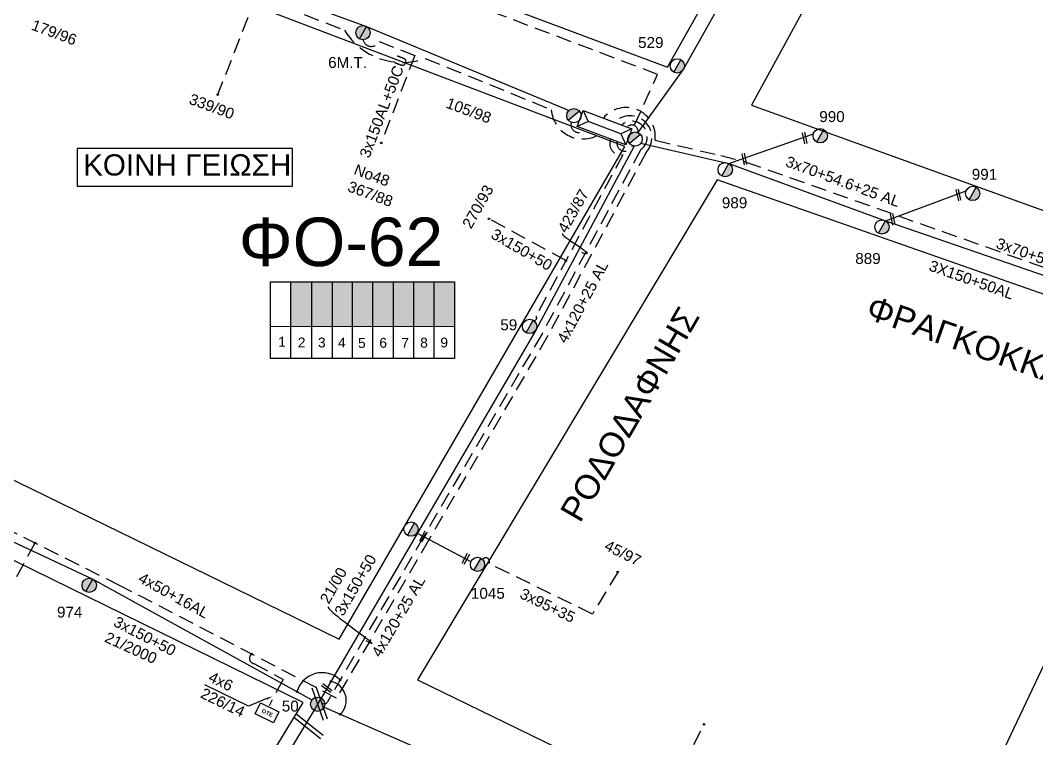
# Model space of a CAD drawing. Header units: millimetres. Extents: x 4998 to 7216, y 1887 to 2914.
# Drawn here: x 6136 to 6303.8, y 2576.6 to 2695.1 of the extents above; entities that cross this region are included whole.
import ezdxf
from ezdxf import colors
from ezdxf.entities.mleader import LeaderData, LeaderLine
from ezdxf.enums import TextEntityAlignment as Align
from ezdxf.math import Vec2, Vec3

# ---------------------------------------------------------------- set-up
doc = ezdxf.new("R2010")
doc.units = ezdxf.units.MM
doc.linetypes.add('DASHED', pattern=[19.05, 12.7, -6.35])
for name, color, linetype, lineweight in [('3x150+50', 7, 'Continuous', 30), ('3x150+50 XLPE', 7, 'SYN_LINE', 30), ('3X150+50AL', 7, 'Continuous', 30), ('3x150AL+50CU', 7, 'Continuous', 30), ('3x70+54.6+25 AL', 7, 'SYN_LINE', 30), ('4x120+25 AL', 7, 'SYN_LINE', 30), ('4x50+16AL', 7, 'Continuous', 30), ('4x50AL', 7, 'Continuous', 30), ('Υπόβαθρο ΔΕΗ', 7, 'Continuous', 30)]:
    doc.layers.add(name, color=color, linetype=linetype, lineweight=lineweight)
for name, color, linetype in [('Pillar OTE', 7, 'Continuous'), ('text οδών', 7, 'Continuous'), ('text_kalodion', 7, 'Continuous'), ('ΑΓΝΩΣΤΟ ΕΝΑΕΡΙΟ ΚΑΛΩΔΙΟ', 7, 'Continuous'), ('Επιγραφές - Σχήματα', 7, 'Continuous'), ('Καλώδια ΧΤ   3x150AL+50CU', 7, 'DASHED'), ('Καλώδια ΧΤ   3x150AL+50XLPE', 7, 'DASHED'), ('Καλώδια ΧΤ   3x95+35 XLPE', 7, 'DASHED'), ('Καλώδια ΧΤ   4x6CU', 7, 'DASHED'), ('Μηχανική τομή', 7, 'Continuous'), ('Στύλος Ξύλινος', 7, 'Continuous'), ('Στύλος Ξύλινος @ 1', 7, 'Continuous'), ('Στύλος ΦΜ', 7, 'Continuous'), ('Στύλος ΦΜ @ 1', 7, 'Continuous'), ('Συνδέσεις', 7, 'Continuous'), ('Τομή', 7, 'Continuous'), ('Υποσταθμός εναέριος 2 στύλων', 7, 'Continuous'), ('Υποσταθμός πόλεως', 7, 'Continuous')]:
    doc.layers.add(name, color=color, linetype=linetype)
doc.styles.add('arial', font='ARIAL.TTF')
doc.styles.get("Standard").update_dxf_attribs({"font": 'ARIAL.TTF'})
doc.linetypes.add('SYN_LINE', pattern='A,0.5,-0.0001,["/\\/\\/\\/",Standard,S=0.1,R=0,X=0,Y=-0.05],-0.25', length=0.7501)

# ---------------------------------------------------------------- blocks, each defined once
blk = doc.blocks.new('ΥΠΑΡΧΩΝ ΞΥΛΙΝΟΣ ΣΤΥΛΟΣ')
at = {"layer": 'Στύλος Ξύλινος'}
h = blk.add_hatch(color=7, dxfattribs=at)
h.paths.add_polyline_path([(-2.62, 0, 0.270008), (-1.29, -2.28), (1.3, 2.27, 0.576266)])
h.paths.add_polyline_path([(-1.29, -2.28, 0.574793), (2.62, 0, 0.268822), (1.3, 2.27)])
at = {"layer": 'Στύλος Ξύλινος', "color": 7}
blk.add_line((-1.29, -2.28), (1.3, 2.27), dxfattribs=at)
blk.add_circle((0, 0), 2.62, dxfattribs=at)
at = {"layer": 'Στύλος Ξύλινος', "flags": 4}
for tag, p in [('ΑΡΙΘΜΟΣ', (-4.91, 8.6)), ('ΤΥΠΟΣ', (-4.85, 3.39))]:
    blk.add_attdef(tag, p, '', height=4, dxfattribs=at)
blk = doc.blocks.new('ΥΠΟΣΤΑΘΜΟΣ ΕΝΑΕΡΙΟΣ ΕΠΙ 2 ΣΤΥΛΩΝ')
at = {"layer": 'Υποσταθμός εναέριος 2 στύλων', "linetype": 'Continuous'}
for points in [[(-11.97, -2.11, 0.574793), (-8.45, -0.07, 0.268822), (-9.64, 1.98)], [(9.68, -2.15, 0.574793), (13.19, -0.1, 0.268822), (12.01, 1.95)]]:
    blk.add_hatch(color=256, dxfattribs=at).paths.add_polyline_path(points)
for p, q in [((-11.97, -2.11), (-9.64, 1.98)), ((9.68, -2.15), (12.01, 1.95))]:
    blk.add_line(p, q, dxfattribs=at)
for centre in [(-10.81, -0.07), (10.84, -0.1)]:
    blk.add_circle(centre, 2.36, dxfattribs=at)
at = {"layer": 'Υποσταθμός πόλεως', "linetype": 'Continuous', "ltscale": 40}
blk.add_lwpolyline([(-8.57, 2.82), (8.57, 2.82), (8.57, -2.82), (-8.57, -2.82)], close=True, dxfattribs=at)
for points in [[(-5.75, 0), (-8.57, 2.82)], [(-8.57, -2.82), (-5.75, 0)], [(-5.75, 0), (5.75, 0)], [(5.75, 0), (8.57, 2.82)], [(8.57, -2.82), (5.75, 0)]]:
    blk.add_lwpolyline(points, dxfattribs=at)
at = {"layer": 'Υποσταθμός εναέριος 2 στύλων', "ltscale": 40, "flags": 1}
for tag, p in [('ΜΕΤΑΣΧΗΜΑΤΙΣΜΟΣ', (14.09, 2.51)), ('ΙΣΧΥΣ', (14.07, -0.28)), ('ΑΡΙΘΜΟΣ', (14.19, -3))]:
    blk.add_attdef(tag, p, '', height=1.8, dxfattribs=at)
blk = doc.blocks.new('ΥΠΑΡΧΩΝ ΤΣΙΜΕΝΤΕΝΙΟΣ ΣΤΥΛΟΣ')
at = {"layer": 'Στύλος ΦΜ'}
blk.add_hatch(color=7, dxfattribs=at).paths.add_polyline_path([(-1.29, -2.28, 0.574793), (2.62, 0, 0.268822), (1.3, 2.27)])
at = {"layer": 'Στύλος ΦΜ', "color": 7}
blk.add_line((-1.29, -2.28), (1.3, 2.27), dxfattribs=at)
blk.add_circle((0, 0), 2.62, dxfattribs=at)
at = {"layer": 'Στύλος ΦΜ', "flags": 4}
for tag, p in [('ΑΡΙΘΜΟΣ', (-4.68, 8.05)), ('ΤΥΠΟΣ', (-4.91, 3.03))]:
    blk.add_attdef(tag, p, '', height=4, dxfattribs=at)
blk = doc.blocks.new('_ΣΥΝΔΕΣΗ')
at = {"layer": 'Συνδέσεις', "linetype": 'SYN_LINE', "ltscale": 40}
blk.add_hatch(color=256, dxfattribs=at).paths.add_polyline_path([(0.5, -0.01, 1), (-0.5, -0.01, 1)])
at = {"layer": 'Συνδέσεις'}
blk.add_circle((0, -0.01), 0.5, dxfattribs=at)
blk = doc.blocks.new('ΤΟΜΗ')
at = {"layer": 'Τομή', "ltscale": 40}
for p, q in [((-5.68, 0), (17.06, 0)), ((-5.68, -2.77), (17.06, -2.77))]:
    blk.add_line(p, q, dxfattribs=at)
blk = doc.blocks.new('ΜΗΧΑΝΙΚΗ ΤΟΜΗ')
at = {"layer": 'Μηχανική τομή', "ltscale": 40}
for p, q in [((-1.89, 0.78), (5.68, 0.78)), ((-1.89, -0.78), (5.68, -0.78))]:
    blk.add_line(p, q, dxfattribs=at)
blk = doc.blocks.new('PILLAR ΟΤΕ')
at = {"layer": 'Pillar OTE', "ltscale": 40}
blk.add_lwpolyline([(-3.31, 2.02), (3.39, 2.02), (3.39, -1.99), (-3.31, -1.99)], close=True, dxfattribs=at)
at = {"layer": 'Pillar OTE', "insert": (-1.81, 0.71), "char_height": 1.3575, "width": 109.961, "attachment_point": 1}
blk.add_mtext('{\\fArial|b1|i0|c161|p34;OTE}', dxfattribs=at)

msp = doc.modelspace()

# ---------------------------------------------------------------- hatches: boundary and pattern name
at = {"layer": 'Καλώδια ΧΤ   3x150AL+50CU', "linetype": 'DASHED', "lineweight": -3, "ltscale": 0.2}
h = msp.add_hatch(color=2, dxfattribs=at)
h.dxf.hatch_style = 1
h.paths.add_polyline_path([(6184.08, 2651.97), (6180.64, 2651.97), (6180.64, 2644.61), (6184.08, 2644.61)])
h = msp.add_hatch(color=85, dxfattribs=at)
h.dxf.hatch_style = 1
h.paths.add_polyline_path([(6184.08, 2644.61), (6187.52, 2644.61), (6187.52, 2651.97), (6184.08, 2651.97)])
h = msp.add_hatch(color=30, dxfattribs=at)
h.dxf.hatch_style = 1
h.paths.add_polyline_path([(6190.81, 2651.97), (6187.52, 2651.97), (6187.52, 2644.61), (6190.81, 2644.6)])
h = msp.add_hatch(color=5, dxfattribs=at)
h.dxf.hatch_style = 1
h.paths.add_polyline_path([(6190.81, 2644.6), (6194.2, 2644.6), (6194.2, 2651.97), (6190.81, 2651.97)])
h = msp.add_hatch(color=1, dxfattribs=at)
h.dxf.hatch_style = 1
h.paths.add_polyline_path([(6194.2, 2644.6), (6197.6, 2644.6), (6197.6, 2651.97), (6194.2, 2651.97)])
h = msp.add_hatch(color=173, dxfattribs=at)
h.dxf.hatch_style = 1
h.paths.add_polyline_path([(6197.54, 2644.6), (6200.93, 2644.6), (6200.93, 2651.97), (6197.54, 2651.97)])
h = msp.add_hatch(color=133, dxfattribs=at)
h.dxf.hatch_style = 1
h.paths.add_polyline_path([(6200.87, 2644.6), (6204.27, 2644.6), (6204.27, 2651.97), (6200.87, 2651.97)])
h = msp.add_hatch(color=27, dxfattribs=at)
h.dxf.hatch_style = 1
h.paths.add_polyline_path([(6204.19, 2644.6), (6207.59, 2644.59), (6207.59, 2651.97), (6204.19, 2651.97)])

# ---------------------------------------------------------------- linework, layer by layer
at = {"layer": '3x150+50', "color": 151, "linetype": 'DASHED', "lineweight": -3, "ltscale": 0.2}
msp.add_lwpolyline([(6113.26, 2721.89), (6116.62, 2720.62, 0.507922), (6122.1, 2718.55), (6155.7, 2706.3, 0.714193), (6161.55, 2704.35), (6189.5, 2693.44, 0.353116), (6202.84, 2688.8), (6223.64, 2680.35, 0.554237), (6231.5, 2676.23)], format="xyb", dxfattribs=at)
msp.add_lwpolyline([(6174.93, 2699.13), (6168.55, 2682.82)], dxfattribs=at)
at = {"layer": '3x150+50', "color": 27, "linetype": 'DASHED', "lineweight": -3, "ltscale": 0.2}
msp.add_lwpolyline([(6234.06, 2678.27, -0.984325), (6239.28, 2673.3), (6222.98, 2642.9), (6203.42, 2609.39), (6188.18, 2583.27), (6152.49, 2601.82), (6119.78, 2618.18, -0.720266), (6115.52, 2616.76)], format="xyb", dxfattribs=at)
msp.add_lwpolyline([(6138.41, 2608.86), (6129.75, 2592.92)], dxfattribs=at)
at = {"layer": '3x150+50', "color": 1, "linetype": 'DASHED', "lineweight": -3, "ltscale": 0.2}
msp.add_arc((6228.14, 2677.85), 1.27, 161.0835, 324.5319, dxfattribs=at)
at = {"layer": '3x150+50', "color": 30, "linetype": 'DASHED', "lineweight": -3, "ltscale": 0.2}
msp.add_arc((6235.79, 2674.82), 1.32, 167.8157, 341.9632, dxfattribs=at)
at = {"layer": '3x150+50 XLPE', "color": 173, "linetype": 'DASHED', "lineweight": -3, "ltscale": 0.2}
msp.add_lwpolyline([(6237.34, 2677.72), (6241.17, 2686.18), (6185.03, 2707.36)], dxfattribs=at)
msp.add_lwpolyline([(6237.95, 2676.58, 0.734122), (6236.12, 2677.49, -21.71541)], format="xyb", dxfattribs=at)
at = {"layer": '3X150+50AL', "color": 85, "linetype": 'DASHED', "lineweight": -3, "ltscale": 0.2}
msp.add_lwpolyline([(6232.23, 2678.97, -0.741948), (6240.78, 2675.3), (6251.61, 2672.8, 0.000203), (6255.79, 2671.71), (6311.86, 2651.91, -0.503089), (6311.46, 2651.33)], format="xyb", dxfattribs=at)
at = {"layer": '3x150AL+50CU', "color": 1, "linetype": 'DASHED', "lineweight": -3, "ltscale": 0.2}
msp.add_lwpolyline([(6192.57, 2691.89, 0.727806), (6195.21, 2691.62), (6201.09, 2689.28), (6195.56, 2674.86)], format="xyb", dxfattribs=at)
at = {"layer": '3x70+54.6+25 AL', "color": 30, "linetype": 'SYN_LINE', "lineweight": -3, "ltscale": 17}
for points in [[(6252.92, 2671.48), (6266.89, 2676.35)], [(6278.8, 2662.02), (6292.1, 2666.95)]]:
    msp.add_lwpolyline(points, dxfattribs=at)
at = {"layer": '3x70+54.6+25 AL', "color": 30, "linetype": 'SYN_LINE', "lineweight": -3, "ltscale": 20}
msp.add_lwpolyline([(6238.42, 2674.81), (6252.92, 2671.48), (6278.8, 2662.02), (6308.84, 2651.67), (6340.08, 2639.21)], dxfattribs=at)
at = {"layer": '4x120+25 AL', "color": 5, "linetype": 'SYN_LINE', "lineweight": -3, "ltscale": 20}
msp.add_lwpolyline([(6237.34, 2674.33), (6221.06, 2643.98), (6185.65, 2583.3)], dxfattribs=at)
at = {"layer": '4x120+25 AL', "color": 173, "linetype": 'SYN_LINE', "lineweight": -3, "ltscale": 20}
msp.add_lwpolyline([(6149.24, 2524.22), (6167.09, 2552.49), (6184.48, 2581.25)], dxfattribs=at)
at = {"layer": '4x50+16AL', "color": 173, "lineweight": -3, "ltscale": 0.2}
msp.add_lwpolyline([(6237.95, 2676.58), (6245.41, 2686.92), (6254.24, 2702.73), (6264.03, 2722.66)], dxfattribs=at)
at = {"layer": '4x50+16AL', "color": 2, "lineweight": -3, "ltscale": 0.2}
msp.add_lwpolyline([(6116, 2617.86), (6147.95, 2602.91), (6184.13, 2583)], dxfattribs=at)
at = {"layer": '4x50+16AL', "color": 5, "lineweight": -3, "ltscale": 0.2}
for points in [[(6201.52, 2610.5), (6210.38, 2605.82)], [(6186.13, 2581.77), (6216.66, 2568.45), (6246.11, 2553.97)]]:
    msp.add_lwpolyline(points, dxfattribs=at)
at = {"layer": '4x50AL', "color": 5, "linetype": 'DASHED', "lineweight": -3, "ltscale": 0.2}
msp.add_lwpolyline([(6241.9, 2565.48), (6248.85, 2578.96)], dxfattribs=at)
at = {"layer": 'Pillar OTE', "lineweight": -3, "ltscale": 40}
for points in [[(6177.31, 2639.33), (6177.31, 2651.97), (6207.64, 2651.97), (6207.64, 2639.3), (6177.31, 2639.33)], [(6180.64, 2639.33), (6180.64, 2651.97)], [(6184.08, 2639.33), (6184.08, 2651.97)], [(6187.51, 2639.32), (6187.52, 2651.97)], [(6190.81, 2639.32), (6190.81, 2651.97)], [(6194.2, 2639.32), (6194.2, 2651.97)], [(6197.59, 2639.31), (6197.6, 2651.97)], [(6200.93, 2639.31), (6200.93, 2651.97)], [(6204.32, 2639.31), (6204.32, 2651.97)], [(6177.31, 2644.62), (6207.64, 2644.59)]]:
    msp.add_lwpolyline(points, dxfattribs=at)
at = {"layer": 'ΑΓΝΩΣΤΟ ΕΝΑΕΡΙΟ ΚΑΛΩΔΙΟ', "color": 1, "lineweight": -3, "ltscale": 0.2}
msp.add_lwpolyline([(6080.9, 2734.88), (6120.26, 2721.39), (6159.29, 2706.47), (6193.12, 2694.09), (6226.56, 2680.23)], dxfattribs=at)
at = {"layer": 'Επιγραφές - Σχήματα', "color": 190, "lineweight": -3}
msp.add_lwpolyline([(6145.39, 2667.75), (6180.91, 2667.75), (6180.91, 2673.92), (6145.39, 2673.92)], close=True, dxfattribs=at)
at = {"layer": 'Καλώδια ΧΤ   3x150AL+50XLPE', "color": 2, "linetype": 'DASHED', "lineweight": -3, "ltscale": 0.2}
msp.add_lwpolyline([(6235.24, 2677.82, -1.04841), (6238.4, 2673.77), (6222.11, 2643.39), (6202.56, 2609.9), (6186.68, 2582.69, -0.530134), (6185.91, 2582.46)], format="xyb", dxfattribs=at)
at = {"layer": 'Καλώδια ΧΤ   3x150AL+50XLPE', "color": 5, "linetype": 'DASHED', "lineweight": -3, "ltscale": 0.2}
msp.add_lwpolyline([(6233.44, 2675.5, 0.590505), (6235.43, 2672.89), (6221.11, 2646.28, -0.82888), (6220.64, 2645.61)], format="xyb", dxfattribs=at)
msp.add_lwpolyline([(6226.04, 2655.45), (6213.34, 2662.35)], dxfattribs=at)
at = {"layer": 'Καλώδια ΧΤ   3x95+35 XLPE', "color": 5, "lineweight": -3, "ltscale": 0.2}
msp.add_lwpolyline([(6234.6, 2604.08), (6230.42, 2597.15), (6213.36, 2605.49, 0.967683), (6212.3, 2606.15, -186.334289)], format="xyb", dxfattribs=at)
at = {"layer": 'Καλώδια ΧΤ   4x6CU', "color": 27, "linetype": 'DASHED', "lineweight": -3, "ltscale": 0.2}
msp.add_lwpolyline([(6174.19, 2590.54, 0.688975), (6174.54, 2588.99), (6179.39, 2586.38), (6177.04, 2582.02)], format="xyb", dxfattribs=at)
at = {"layer": 'Υπόβαθρο ΔΕΗ', "color": 7, "lineweight": -3}
msp.add_lwpolyline([(6288.81, 2740), (6256.7, 2681.07), (6350.17, 2647.41), (6380.79, 2637.51), (6424.23, 2623.63), (6450.14, 2685.57), (6402.3, 2704.77), (6384.78, 2711.43), (6366.11, 2718.12), (6337.44, 2728.98), (6304.38, 2751.56), (6277.69, 2766.28), (6260.78, 2773.93), (6254.06, 2776.39), (6244.95, 2779.61), (6195.54, 2802.43), (6081.43, 2858.71), (6081.43, 2858.71), (6013.51, 2770.41), (6038.31, 2763.87), (6242.81, 2687.34), (6276.04, 2746.23)], dxfattribs=at)
for points in [[(6042.4, 2747.75), (6012.34, 2679.06), (6188.62, 2593.02), (6235.78, 2674.27)], [(6007.71, 2668.36), (5983.22, 2612.12), (6037.56, 2583.67), (6137.6, 2531.4), (6148.27, 2526.04), (6182.7, 2582.56)], [(6251.01, 2668.8), (6201.57, 2586.32), (6284.63, 2545.88), (6329.78, 2641.16)]]:
    msp.add_lwpolyline(points, close=True, dxfattribs=at)
at = {"layer": 'Υπόβαθρο ΔΕΗ', "lineweight": -3}
for centre, radius, start, end in [((6185.81, 2583.13), 4.34, 46.7739, 163.4766), ((6186.57, 2582.91), 3.21, 314.0083, 77.8322)]:
    msp.add_arc(centre, radius, start, end, dxfattribs=at)
at = {"layer": 'Υπόβαθρο ΔΕΗ', "color": 7, "lineweight": -3}
for points in [[(6225.48, 2659.91), (6225.21, 2659.69), (6229.72, 2656.91), (6229.56, 2656.56), (6229.16, 2656.54), (6228.7, 2656.8)], [(6186.81, 2598.33), (6186.55, 2597.95), (6194.27, 2592.43), (6194.06, 2592.16), (6193.54, 2592.46), (6193.1, 2592.73)]]:
    msp.add_open_spline(points, degree=3, dxfattribs=at)

# ---------------------------------------------------------------- block references
at = {"layer": 'Pillar OTE', "xscale": 0.5, "yscale": 0.5, "zscale": 0.5, "rotation": 333.9999999999999}
msp.add_blockref('PILLAR ΟΤΕ', (6176.7, 2580.85), dxfattribs=at)
at = {"layer": 'Μηχανική τομή', "lineweight": -3}
for p, xscale, yscale, zscale, rotation in [((6265.6, 2675.21), 0.2499999999999675, 0.2499999999999675, 0.2499999999999675, 102.6157505529513), ((6255.64, 2671.73), 0.2499999999999675, 0.2499999999999675, 0.2499999999999675, 102.6157505529513), ((6290.97, 2665.83), 0.2499999999999676, 0.2499999999999676, 0.2499999999999676, 102.6157505529513), ((6280.12, 2661.81), 0.2499999999999675, 0.2499999999999675, 0.2499999999999675, 102.6157505529513), ((6202.32, 2609.57), 0.2499999999999676, 0.2499999999999676, 0.2499999999999676, 60.8533612275187), ((6209.3, 2605.87), 0.2499999999999676, 0.2499999999999676, 0.2499999999999676, 60.8533612275187), ((6186.97, 2584.63), 0.2499999999999677, 0.2499999999999677, 0.2499999999999677, 143.7520303517867)]:
    msp.add_blockref('ΜΗΧΑΝΙΚΗ ΤΟΜΗ', p, dxfattribs=dict(at, xscale=xscale, yscale=yscale, zscale=zscale, rotation=rotation))
at = {"layer": 'Στύλος Ξύλινος @ 1', "lineweight": -3, "ltscale": 40}
ref = msp.add_blockref('ΥΠΑΡΧΩΝ ΞΥΛΙΝΟΣ ΣΤΥΛΟΣ', (6192.54, 2693.06), dxfattribs=dict(at, xscale=0.4499999999997154, yscale=0.4499999999997154, zscale=0.4499999999997154))
ref.add_attrib('ΤΥΠΟΣ', '6M.T.', (6186.8, 2687.24), dxfattribs={"layer": 'Στύλος Ξύλινος', "height": 1.8, "flags": 4})
ref = msp.add_blockref('ΥΠΑΡΧΩΝ ΞΥΛΙΝΟΣ ΣΤΥΛΟΣ', (6147.36, 2601.89), dxfattribs=dict(at, xscale=0.4499999999997183, yscale=0.4499999999997183, zscale=0.4499999999997183))
ref.add_attrib('ΤΥΠΟΣ', '974', (6142.04, 2596.57), dxfattribs={"layer": 'Στύλος Ξύλινος', "height": 1.8, "flags": 4})
ref = msp.add_blockref('ΥΠΑΡΧΩΝ ΞΥΛΙΝΟΣ ΣΤΥΛΟΣ', (6185.06, 2582.28), dxfattribs=dict(at, xscale=0.4499999999998029, yscale=0.4499999999998029, zscale=0.4499999999998029))
ref.add_attrib('ΤΥΠΟΣ', '50', (6179.15, 2581.07), dxfattribs={"layer": 'Στύλος Ξύλινος', "height": 1.8, "flags": 4})
at = {"layer": 'Στύλος ΦΜ @ 1', "lineweight": -3, "ltscale": 40}
ref = msp.add_blockref('ΥΠΑΡΧΩΝ ΤΣΙΜΕΝΤΕΝΙΟΣ ΣΤΥΛΟΣ', (6244.43, 2687.57), dxfattribs=dict(at, xscale=0.4500000000000229, yscale=0.4500000000000229, zscale=0.4500000000000229))
ref.add_attrib('ΤΥΠΟΣ', '529', (6237.96, 2690.53), dxfattribs={"layer": 'Στύλος ΦΜ', "height": 1.8, "flags": 4})
ref = msp.add_blockref('ΥΠΑΡΧΩΝ ΤΣΙΜΕΝΤΕΝΙΟΣ ΣΤΥΛΟΣ', (6268.03, 2676.05), dxfattribs=dict(at, xscale=0.4499999999998635, yscale=0.4499999999998635, zscale=0.4499999999998635))
ref.add_attrib('ΤΥΠΟΣ', '990', (6267.87, 2678.31), dxfattribs={"layer": 'Στύλος ΦΜ', "height": 1.8, "flags": 4})
ref = msp.add_blockref('ΥΠΑΡΧΩΝ ΤΣΙΜΕΝΤΕΝΙΟΣ ΣΤΥΛΟΣ', (6252.34, 2670.46), dxfattribs=dict(at, xscale=0.4500000000000229, yscale=0.4500000000000229, zscale=0.4500000000000229))
ref.add_attrib('ΤΥΠΟΣ', '989', (6251.79, 2664.1), dxfattribs={"layer": 'Στύλος ΦΜ', "height": 1.8, "flags": 4})
ref = msp.add_blockref('ΥΠΑΡΧΩΝ ΤΣΙΜΕΝΤΕΝΙΟΣ ΣΤΥΛΟΣ', (6293.2, 2666.53), dxfattribs=dict(at, xscale=0.4499999999998635, yscale=0.4499999999998635, zscale=0.4499999999998635))
ref.add_attrib('ΤΥΠΟΣ', '991', (6293.04, 2668.79), dxfattribs={"layer": 'Στύλος ΦΜ', "height": 1.8, "flags": 4})
ref = msp.add_blockref('ΥΠΑΡΧΩΝ ΤΣΙΜΕΝΤΕΝΙΟΣ ΣΤΥΛΟΣ', (6278.21, 2661), dxfattribs=dict(at, xscale=0.450000000000035, yscale=0.450000000000035, zscale=0.450000000000035))
ref.add_attrib('ΤΥΠΟΣ', '889', (6273.81, 2654.9), dxfattribs={"layer": 'Στύλος ΦΜ', "height": 1.8, "flags": 4})
ref = msp.add_blockref('ΥΠΑΡΧΩΝ ΤΣΙΜΕΝΤΕΝΙΟΣ ΣΤΥΛΟΣ', (6220.05, 2644.59), dxfattribs=dict(at, xscale=0.4500000000000229, yscale=0.4500000000000229, zscale=0.4500000000000229))
ref.add_attrib('ΤΥΠΟΣ', '59', (6215.22, 2643.97), dxfattribs={"layer": 'Στύλος ΦΜ', "height": 1.8, "flags": 4})
at = {"layer": 'Στύλος ΦΜ @ 1', "lineweight": -3, "ltscale": 40, "xscale": 0.4500000000000229, "yscale": 0.4500000000000229, "zscale": 0.4500000000000229}
msp.add_blockref('ΥΠΑΡΧΩΝ ΤΣΙΜΕΝΤΕΝΙΟΣ ΣΤΥΛΟΣ', (6200.48, 2611.16), dxfattribs=at)
at = {"layer": 'Στύλος ΦΜ @ 1', "lineweight": -3, "ltscale": 40}
ref = msp.add_blockref('ΥΠΑΡΧΩΝ ΤΣΙΜΕΝΤΕΝΙΟΣ ΣΤΥΛΟΣ', (6211.45, 2605.34), dxfattribs=dict(at, xscale=0.4500000000000229, yscale=0.4500000000000229, zscale=0.4500000000000229))
ref.add_attrib('ΤΥΠΟΣ', '1045', (6210.37, 2599.67), dxfattribs={"layer": 'Στύλος ΦΜ', "height": 1.8, "flags": 4})
at = {"layer": 'Συνδέσεις', "lineweight": -3, "xscale": 0.25, "yscale": 0.25, "zscale": 0.25}
for p in [(6168.56, 2682.83), (6195.56, 2674.87), (6213.34, 2662.35), (6226.03, 2655.46), (6138.41, 2608.87), (6234.6, 2604.09), (6174.19, 2590.55), (6187.25, 2586.04), (6188.78, 2586.29), (6181.65, 2584.36), (6188.8, 2580.6), (6248.85, 2578.96)]:
    msp.add_blockref('_ΣΥΝΔΕΣΗ', p, dxfattribs=at)
at = {"layer": 'Τομή', "lineweight": -3, "xscale": 0.2499999999999996, "yscale": 0.2499999999999996, "zscale": 0.2499999999999996}
for p, rotation in [((6185.55, 2580.91), 109.0921149705171), ((6182.62, 2579.83), 321.5468171539602)]:
    msp.add_blockref('ΤΟΜΗ', p, dxfattribs=dict(at, rotation=rotation))
at = {"layer": 'Υποσταθμός εναέριος 2 στύλων', "lineweight": -3, "xscale": 0.5000000000001964, "yscale": 0.5000000000001964, "zscale": 0.5000000000001964, "rotation": 159.1944483026401}
msp.add_blockref('ΥΠΟΣΤΑΘΜΟΣ ΕΝΑΕΡΙΟΣ ΕΠΙ 2 ΣΤΥΛΩΝ', (6232.41, 2677.39), dxfattribs=at)

# ---------------------------------------------------------------- texts
at = {"lineweight": -3, "ltscale": 30, "char_height": 1.63, "width": 11.2573, "attachment_point": 1}
for s, insert in [('1', (6178.55, 2642.89)), ('2', (6181.79, 2642.76)), ('3', (6185.12, 2642.76)), ('4', (6188.43, 2642.76)), ('5', (6191.73, 2642.68)), ('6', (6195.25, 2642.71)), ('7', (6198.88, 2642.71)), ('8', (6201.99, 2642.73)), ('9', (6205.32, 2642.76))]:
    msp.add_mtext(s, dxfattribs=dict(at, insert=insert))
at = {"layer": 'text οδών', "lineweight": -3}
msp.add_text('ΡΟΔΟΔΑΦΝΗΣ', height=4, rotation=59.8682, dxfattribs=at).set_placement((6236.58, 2630.15), align=Align.MIDDLE_CENTER)
at = {"layer": 'text οδών', "lineweight": -3, "ltscale": 40, "insert": (6276.63, 2649.81), "char_height": 2, "width": 13.6816, "attachment_point": 1, "rotation": 340.7001}
msp.add_mtext('{\\H2x;ΦPAΓKOKKΛHΣIAΣ\\fMS Shell Dlg|b0|i0|c0|p0;\\H0.35416x;\\P} ', dxfattribs=at)
at = {"layer": 'text_kalodion', "linetype": 'Continuous', "lineweight": -3, "ltscale": 0.2}
for s, rotation, p in [('3x150AL+50CU', 69.0212, (6195.94, 2680.88)), ('3x70+54.6+25 AL', 339.9191, (6271.77, 2668.51)), ('3x150+50', 329.8788, (6218.77, 2657.28)), ('3x70+54.6+25 AL', 340.987, (6306.57, 2655.19)), ('4x120+25 AL', 61.7936, (6228.8, 2648.65)), ('3X150+50AL', 340.5491, (6293.01, 2652.29)), ('3x150+50', 59.8682, (6191.29, 2601.94)), ('4x50+16AL', 331.1694, (6161.33, 2600.23)), ('4x120+25 AL', 59.7304, (6198.38, 2596.76)), ('3x95+35', 334.1545, (6223.03, 2598.58)), ('3x150+50', 332.5335, (6156.55, 2593.52))]:
    msp.add_text(s, height=1.8, rotation=rotation, dxfattribs=at).set_placement(p, align=Align.MIDDLE_CENTER)
at = {"layer": 'Επιγραφές - Σχήματα', "color": 190, "lineweight": -3, "insert": (6146.35, 2672.99), "char_height": 3.5, "width": 35.1311, "attachment_point": 1}
msp.add_mtext('KOINH ΓΕΙΩΣΗ', dxfattribs=at)
at = {"layer": 'Επιγραφές - Σχήματα', "lineweight": -3, "insert": (6172.03, 2662.55), "char_height": 8, "width": 15.5504, "attachment_point": 1, "style": 'arial'}
msp.add_mtext('ΦO-62', dxfattribs=at)
at = {"layer": 'Υπόβαθρο ΔΕΗ', "lineweight": -3, "char_height": 1.8, "attachment_point": 1, "style": 'arial'}
for s, insert, width, rotation in [('179/96', (6138.29, 2695.28), 9.1232, 339.6901), ('339/90', (6164.3, 2683.07), 9.1232, 339.6901), ('105/98', (6206.72, 2682.41), 9.1232, 339.6901), ('No48', (6191.52, 2671.43), 9.1232, 339.6901), ('367/88', (6190.48, 2668.64), 9.1232, 339.6901), ('270/93', (6208.83, 2661.45), 9.1232, 60.5741), ('423/87', (6224.57, 2660.74), 9.1232, 60.5741), ('45/97', (6233.05, 2609.45), 9.1232, 333.4518), ('21/00', (6185.34, 2599.57), 9.1232, 60.5741), ('21/2000', (6150.49, 2594.28), 13.0639, 335.5152), ('4x6\\P226/14', (6167.67, 2587.76), 13.0639, 334)]:
    msp.add_mtext(s, dxfattribs=dict(at, insert=insert, width=width, rotation=rotation))

# ---------------------------------------------------------------- leaders
at = {"layer": 'Υπόβαθρο ΔΕΗ', "color": 7, "lineweight": -3}
ml = msp.add_multileader_mtext('Standard', dxfattribs=at)
ml.set_content('', color=7)
ml.set_leader_properties()
ml.build(insert=Vec2(0, 0))
ml.multileader.update_dxf_attribs({"arrow_head_size": 1})
ctx = ml.context
ctx.base_point, ctx.arrow_head_size, ctx.plane_origin, ctx.plane_x_axis, ctx.plane_y_axis = Vec3(6162.86, 2587.22), 1, Vec3(6177.61, 2583.57), Vec3(0.898794, -0.438371), Vec3(0.438371, 0.898794)
ctx.text_align_type = 2
notes = []
notes.append((ctx, [(0, (1, 1, 0), (6173.65, 2581.96), (-0.898794, 0.438371), 8, [(0, [(6177.61, 2583.57)], 0, [])])]))
ctx.mtext.insert, ctx.mtext.text_direction, ctx.mtext.rotation, ctx.mtext.alignment, ctx.mtext.flow_direction = Vec3(6165.54, 2588.14), Vec3(0.898794, -0.438371), 5.8294, 3, 5
for ctx, leaders in notes:
    for number, flags, end, landing, length, lines in leaders:
        leader = LeaderData()
        leader.index, (leader.has_last_leader_line, leader.has_dogleg_vector, leader.attachment_direction) = number, flags
        leader.last_leader_point, leader.dogleg_vector, leader.dogleg_length = Vec3(end), Vec3(landing), length
        for number, points, colour, breaks in lines:
            line = LeaderLine()
            line.index, line.vertices, line.color, line.breaks = number, Vec3.list(points), colors.encode_raw_color(colour), breaks
            leader.lines.append(line)
        ctx.leaders.append(leader)

doc.saveas('drawing.dxf')
